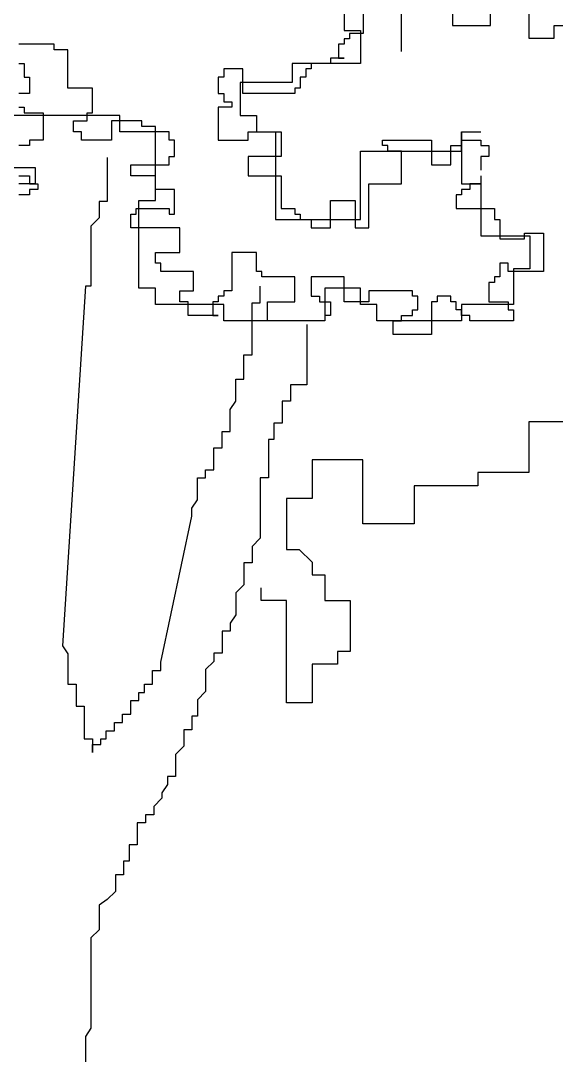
# Model space of a CAD drawing. Header units: millimetres. Extents: x 959 to 1071, y -109 to -6.
# Drawn here: x 1027.857 to 1028.397, y -77.635 to -76.591 of the extents above; entities that cross this region are included whole.
import ezdxf

# ---------------------------------------------------------------- set-up
doc = ezdxf.new("R2010")
doc.units = ezdxf.units.MM
doc.layers.add('muebless', color=90, linetype='Continuous')

# ---------------------------------------------------------------- blocks, each defined once
blk = doc.blocks.new('Arbfron2')
for points in [[(0.2777, 2.266), (0.2777, 2.2495), (0.2777, 2.2495), (0.2943, 2.2495), (0.2943, 2.2495), (0.2943, 2.2329), (0.2943, 2.2329), (0.2943, 2.2163), (0.2943, 2.2163), (0.2777, 2.2163), (0.2777, 2.2163), (0.2584, 2.2163), (0.2584, 2.2163), (0.2419, 2.2163), (0.2419, 2.2163), (0.2253, 2.2163), (0.2253, 2.2163), (0.2253, 2.197), (0.2253, 2.197), (0.2087, 2.197), (0.2087, 2.197), (0.1894, 2.197), (0.1894, 2.197), (0.1728, 2.197), (0.1728, 2.197), (0.1728, 2.1804), (0.1728, 2.1804), (0.1728, 2.1638), (0.1728, 2.1638), (0.1894, 2.1638), (0.1894, 2.1638), (0.1894, 2.1473), (0.1894, 2.1473), (0.2087, 2.1473), (0.2087, 2.1473), (0.2087, 2.1279), (0.2087, 2.1279), (0.2087, 2.1114), (0.2087, 2.1114), (0.2087, 2.0948), (0.2087, 2.0948), (0.2087, 2.0782), (0.2087, 2.0782), (0.2087, 2.0589), (0.2419, 2.0589), (0.2419, 2.0589), (0.2584, 2.0589), (0.2584, 2.0589), (0.2777, 2.0589), (0.2777, 2.0589), (0.2943, 2.0589), (0.2943, 2.0589), (0.2943, 2.0782), (0.2943, 2.0782), (0.2943, 2.0948), (0.2943, 2.0948), (0.2943, 2.1114), (0.2943, 2.1114), (0.2943, 2.1279), (0.2943, 2.1279), (0.3109, 2.1279), (0.3109, 2.1279), (0.3274, 2.1279), (0.3274, 2.1279), (0.3467, 2.1279), (0.3467, 2.1279), (0.3633, 2.1279), (0.3633, 2.1279), (0.3964, 2.1279), (0.3964, 2.1279), (0.3964, 2.1473), (0.4158, 2.1473)], [(0.2971, 2.266), (0.2971, 2.255), (0.2971, 2.255), (0.2971, 2.2467), (0.2971, 2.2467), (0.2888, 2.2467), (0.2888, 2.2467), (0.2833, 2.2467), (0.2833, 2.2467), (0.2833, 2.2412), (0.2833, 2.2412), (0.2777, 2.2412), (0.2777, 2.2412), (0.2777, 2.2357), (0.2777, 2.2357), (0.2722, 2.2357), (0.2722, 2.2357), (0.2722, 2.2301), (0.2722, 2.2301), (0.2722, 2.2218), (0.2722, 2.2218), (0.2777, 2.2218), (0.2777, 2.2218), (0.2722, 2.2218), (0.2722, 2.2218), (0.2639, 2.2218), (0.2639, 2.2163), (0.2584, 2.2163), (0.2584, 2.2163), (0.2529, 2.2163), (0.2529, 2.2163), (0.2446, 2.2163), (0.2446, 2.2108), (0.2391, 2.2108), (0.2391, 2.2108), (0.2391, 2.2025), (0.2336, 2.2025), (0.2336, 2.197), (0.2336, 2.197), (0.2336, 2.1915), (0.2336, 2.1915), (0.2281, 2.1915), (0.2281, 2.1915), (0.2281, 2.1859), (0.2281, 2.1859), (0.2142, 2.1859), (0.2142, 2.1859), (0.1949, 2.1859), (0.1949, 2.1859), (0.1756, 2.1859), (0.1756, 2.1859), (0.1756, 2.1915), (0.1756, 2.1915), (0.1756, 2.2025), (0.1756, 2.2025), (0.1756, 2.2108), (0.1756, 2.2108)], [(0.3356, 2.2284), (0.3356, 2.2801), (0.374, 2.2801), (0.374, 2.2673), (0.3872, 2.2673), (0.3872, 2.2545), (0.4256, 2.2545), (0.4256, 2.2801), (0.4644, 2.2801), (0.4644, 2.2417), (0.49, 2.2417), (0.49, 2.2545), (0.5028, 2.2545)], [(0.5156, 1.8549), (0.4644, 1.8549), (0.4644, 1.8037), (0.4128, 1.8037), (0.4128, 1.7904), (0.3484, 1.7904), (0.3484, 1.752), (0.2968, 1.752), (0.2968, 1.8165), (0.2456, 1.8165), (0.2456, 1.7776), (0.2195, 1.7776), (0.2195, 1.7259), (0.2323, 1.7259), (0.2456, 1.7131), (0.2456, 1.7003), (0.2584, 1.7003), (0.2584, 1.6747), (0.284, 1.6747), (0.284, 1.6231), (0.2712, 1.6231), (0.2712, 1.6103), (0.2456, 1.6103), (0.2456, 1.5714), (0.2195, 1.5714), (0.2195, 1.6747), (0.194, 1.6747), (0.194, 1.6875)], [(0.0431, 2.139), (0.0376, 2.139), (0.0376, 2.139), (0.0293, 2.139), (0.0293, 2.139), (0.0238, 2.139), (0.0238, 2.139), (0.0183, 2.139), (0.0183, 2.139), (0.0127, 2.139), (0.0127, 2.139), (0.0127, 2.1473), (0.0127, 2.1473), (0.0045, 2.1473), (0.0045, 2.1473), (0.0045, 2.1528), (0.0045, 2.1528), (0.0045, 2.1583), (0.0045, 2.1583), (0.0127, 2.1583), (0.0127, 2.1583), (0.0183, 2.1583), (0.0183, 2.1583), (0.0183, 2.1666), (0.0183, 2.1666), (0.0238, 2.1666), (0.0238, 2.1666), (0.0238, 2.1721), (0.0238, 2.1721), (0.0238, 2.1776), (0.0238, 2.1776), (0.0238, 2.1859), (0.0238, 2.1859), (0.0238, 2.1915), (0.0238, 2.1915), (0.0183, 2.1915), (0.0183, 2.1915), (0.0127, 2.1915), (0.0127, 2.1915), (0.0045, 2.1915), (0.0045, 2.1915), (-0.0011, 2.1915), (-0.0011, 2.1915), (-0.0011, 2.197), (-0.0011, 2.197), (-0.0011, 2.2025), (-0.0011, 2.2025), (-0.0011, 2.2108), (-0.0011, 2.2108), (-0.0011, 2.2163), (-0.0011, 2.2163), (-0.0011, 2.2218), (-0.0011, 2.2218), (-0.0011, 2.2301), (-0.0011, 2.2301), (-0.0149, 2.2301), (-0.0149, 2.2301), (-0.0149, 2.2357), (-0.0149, 2.2357), (-0.0259, 2.2357), (-0.0259, 2.2357), (-0.0314, 2.2357), (-0.0314, 2.2357), (-0.0397, 2.2357), (-0.0397, 2.2357), (-0.0452, 2.2357), (-0.0452, 2.2357), (-0.0507, 2.2357)], [(-0.0507, 2.2163), (-0.0452, 2.2163), (-0.0452, 2.2108), (-0.0452, 2.2108), (-0.0452, 2.2025), (-0.0452, 2.2025), (-0.0397, 2.2025), (-0.0397, 2.2025), (-0.0397, 2.197), (-0.0397, 2.197), (-0.0397, 2.1915), (-0.0397, 2.1915), (-0.0397, 2.1859), (-0.0507, 2.1859)], [(-0.0507, 2.1721), (-0.0452, 2.1721), (-0.0452, 2.1721), (-0.0452, 2.1666), (-0.0314, 2.1666), (-0.0314, 2.1666), (-0.0259, 2.1666), (-0.0259, 2.1666), (-0.0259, 2.1583), (-0.0259, 2.1583), (-0.0259, 2.1528), (-0.0259, 2.1528), (-0.0259, 2.1473), (-0.0259, 2.1473), (-0.0259, 2.139), (-0.0259, 2.139), (-0.0314, 2.139), (-0.0314, 2.139), (-0.0397, 2.139), (-0.0397, 2.1335), (-0.0452, 2.1335), (-0.0452, 2.1335), (-0.0507, 2.1335)], [(-0.0507, 2.1031), (-0.0452, 2.1031), (-0.0452, 2.1031), (-0.0397, 2.1031), (-0.0397, 2.1031), (-0.0397, 2.0948), (-0.0397, 2.0948), (-0.0314, 2.0948), (-0.0314, 2.0893), (-0.0397, 2.0893), (-0.0397, 2.0893), (-0.0397, 2.0837), (-0.0397, 2.0837), (-0.0452, 2.0837), (-0.0452, 2.0837), (-0.0507, 2.0837)], [(0.1756, 2.2108), (0.1701, 2.2108), (0.1701, 2.2108), (0.1646, 2.2108), (0.1646, 2.2108), (0.1563, 2.2108), (0.1563, 2.2108), (0.1563, 2.2025), (0.1563, 2.2025), (0.1508, 2.2025), (0.1508, 2.2025), (0.1508, 2.197), (0.1508, 2.197), (0.1508, 2.1915), (0.1508, 2.1915), (0.1508, 2.1859), (0.1508, 2.1859), (0.1563, 2.1859), (0.1563, 2.1859), (0.1563, 2.1776), (0.1563, 2.1776), (0.1646, 2.1776), (0.1646, 2.1776), (0.1646, 2.1721), (0.1646, 2.1721), (0.1508, 2.1721), (0.1508, 2.1721), (0.1508, 2.1666), (0.1508, 2.1666), (0.1508, 2.1583), (0.1508, 2.1583), (0.1508, 2.1528), (0.1508, 2.1528), (0.1508, 2.1473), (0.1508, 2.1473), (0.1508, 2.139), (0.1508, 2.139), (0.1563, 2.139), (0.1563, 2.139), (0.1646, 2.139), (0.1646, 2.139), (0.1701, 2.139), (0.1701, 2.139), (0.1756, 2.139), (0.1756, 2.139), (0.1811, 2.139), (0.1811, 2.139), (0.1811, 2.1473), (0.1811, 2.1473), (0.1894, 2.1473), (0.1894, 2.1473), (0.1949, 2.1473), (0.1949, 2.1473), (0.2004, 2.1473), (0.2004, 2.1473), (0.2087, 2.1473), (0.2087, 2.1473), (0.2142, 2.1473), (0.2142, 2.1473), (0.2142, 2.139), (0.2142, 2.139), (0.2142, 2.1335), (0.2142, 2.1335), (0.2142, 2.1279), (0.2142, 2.1279), (0.2142, 2.1224), (0.2142, 2.1224), (0.2087, 2.1224), (0.2087, 2.1224), (0.2004, 2.1224), (0.2004, 2.1224), (0.1949, 2.1224), (0.1949, 2.1224), (0.1894, 2.1224), (0.1894, 2.1224), (0.1811, 2.1224), (0.1811, 2.1224), (0.1811, 2.1141), (0.1811, 2.1141), (0.1811, 2.1086), (0.1811, 2.1086), (0.1811, 2.1031), (0.1811, 2.1031), (0.1894, 2.1031), (0.1894, 2.1031), (0.1949, 2.1031), (0.1949, 2.1031), (0.2004, 2.1031), (0.2004, 2.1031), (0.2087, 2.1031), (0.2087, 2.1031), (0.2142, 2.1031), (0.2142, 2.1031), (0.2142, 2.0948), (0.2142, 2.0948), (0.2142, 2.0893), (0.2142, 2.0893), (0.2142, 2.0837), (0.2142, 2.0837), (0.2142, 2.0782), (0.2142, 2.0782), (0.2142, 2.0699), (0.2142, 2.0699), (0.2198, 2.0699), (0.2198, 2.0699), (0.2281, 2.0699), (0.2281, 2.0644), (0.2336, 2.0644), (0.2336, 2.0644), (0.2336, 2.0589), (0.2336, 2.0589), (0.2391, 2.0589), (0.2391, 2.0589), (0.2446, 2.0589), (0.2446, 2.0589), (0.2446, 2.0506), (0.2446, 2.0506), (0.2529, 2.0506), (0.2529, 2.0506), (0.2584, 2.0506), (0.2584, 2.0506), (0.2639, 2.0506), (0.2639, 2.0506), (0.2639, 2.0589), (0.2639, 2.0589), (0.2639, 2.0644), (0.2639, 2.0644), (0.2639, 2.0699), (0.2639, 2.0699), (0.2639, 2.0782), (0.2639, 2.0782), (0.2722, 2.0782), (0.2722, 2.0782), (0.2777, 2.0782), (0.2777, 2.0782), (0.2833, 2.0782), (0.2833, 2.0782), (0.2888, 2.0782), (0.2888, 2.0782), (0.2888, 2.0699), (0.2888, 2.0699), (0.2888, 2.0644), (0.2888, 2.0644), (0.2888, 2.0589), (0.2888, 2.0589), (0.2888, 2.0506), (0.2888, 2.0506), (0.2971, 2.0506), (0.2971, 2.0506), (0.3026, 2.0506), (0.3026, 2.0506), (0.3026, 2.0589), (0.3026, 2.0589), (0.3026, 2.0644), (0.3026, 2.0644), (0.3026, 2.0699), (0.3026, 2.0699), (0.3026, 2.0782), (0.3026, 2.0782), (0.3026, 2.0837), (0.3026, 2.0837), (0.3026, 2.0893), (0.3026, 2.0893), (0.3026, 2.0948), (0.3026, 2.0948), (0.3081, 2.0948), (0.3081, 2.0948), (0.3164, 2.0948), (0.3164, 2.0948), (0.3219, 2.0948), (0.3219, 2.0948), (0.3274, 2.0948), (0.3274, 2.0948), (0.3357, 2.0948), (0.3357, 2.0948), (0.3357, 2.1031), (0.3357, 2.1031), (0.3357, 2.1086), (0.3357, 2.1086), (0.3357, 2.1141), (0.3357, 2.1141), (0.3357, 2.1279), (0.3219, 2.1279), (0.3219, 2.1279), (0.3219, 2.1335), (0.3219, 2.1335), (0.3164, 2.1335), (0.3164, 2.1335), (0.3164, 2.139), (0.3164, 2.139), (0.3219, 2.139), (0.3219, 2.139), (0.3467, 2.139), (0.3467, 2.139), (0.3523, 2.139), (0.3523, 2.139), (0.3606, 2.139), (0.3606, 2.139), (0.3661, 2.139), (0.3661, 2.139), (0.3661, 2.1335), (0.3661, 2.1335), (0.3661, 2.1279), (0.3661, 2.1279), (0.3661, 2.1224), (0.3661, 2.1224), (0.3661, 2.1141), (0.3661, 2.1141), (0.3716, 2.1141), (0.3716, 2.1141), (0.3799, 2.1141), (0.3799, 2.1141), (0.3854, 2.1141), (0.3854, 2.1141), (0.3854, 2.1224), (0.3854, 2.1224), (0.3854, 2.1279), (0.3854, 2.1279), (0.3854, 2.1335), (0.3854, 2.1335), (0.3909, 2.1335), (0.3909, 2.1335), (0.3964, 2.1335), (0.3964, 2.1335), (0.3964, 2.139), (0.3964, 2.139), (0.4047, 2.139), (0.4047, 2.139), (0.4102, 2.139), (0.4102, 2.139), (0.4158, 2.139), (0.4158, 2.139), (0.4158, 2.1335), (0.4158, 2.1335), (0.424, 2.1335), (0.424, 2.1335), (0.424, 2.1279), (0.424, 2.1279), (0.424, 2.1224), (0.424, 2.1224), (0.4158, 2.1224), (0.4158, 2.1224), (0.4158, 2.1141), (0.4158, 2.1141), (0.4158, 2.1086), (0.4158, 2.1086)], [(0.3964, 2.1473), (0.3964, 2.1279), (0.3964, 2.1279), (0.3964, 2.1114), (0.3964, 2.1114), (0.3964, 2.0948), (0.3964, 2.0948), (0.4158, 2.0948), (0.4158, 2.0589), (0.4158, 2.0589), (0.4158, 2.0423), (0.4158, 2.0423), (0.4323, 2.0423), (0.4323, 2.0423), (0.4489, 2.0423), (0.4489, 2.0423), (0.4654, 2.0423), (0.4654, 2.0423), (0.4654, 2.0257), (0.4654, 2.0257), (0.4654, 2.0092), (0.4654, 2.0092), (0.4489, 2.0092), (0.4489, 2.0092), (0.4489, 1.9898), (0.4489, 1.9898), (0.4489, 1.9732), (0.4158, 1.9732), (0.4158, 1.9732), (0.3964, 1.9732), (0.3964, 1.9732), (0.3964, 1.9567), (0.3964, 1.9567), (0.3799, 1.9567), (0.3799, 1.9567), (0.3633, 1.9567), (0.3633, 1.9567), (0.3467, 1.9567), (0.3467, 1.9567), (0.3274, 1.9567), (0.3274, 1.9567), (0.3109, 1.9567), (0.3109, 1.9567), (0.3109, 1.9732), (0.3109, 1.9732), (0.2943, 1.9732), (0.2943, 1.9732), (0.2943, 1.9898), (0.2943, 1.9898), (0.2777, 1.9898), (0.2777, 1.9898), (0.2584, 1.9898), (0.2584, 1.9898), (0.2584, 1.9732), (0.2584, 1.9732), (0.2584, 1.9567), (0.2253, 1.9567), (0.2253, 1.9567), (0.2087, 1.9567), (0.2087, 1.9567), (0.1894, 1.9567), (0.1894, 1.9567), (0.1728, 1.9567), (0.1728, 1.9567), (0.1563, 1.9567), (0.1563, 1.9567), (0.1563, 1.9732), (0.1563, 1.9732), (0.1397, 1.9732), (0.1397, 1.9732), (0.1204, 1.9732), (0.1204, 1.9732), (0.1038, 1.9732), (0.1038, 1.9732), (0.0873, 1.9732), (0.0873, 1.9732), (0.0873, 1.9898), (0.0873, 1.9898), (0.0707, 1.9898), (0.0707, 1.9898), (0.0707, 2.0092), (0.0707, 2.0092), (0.0707, 2.0257), (0.0707, 2.0257), (0.0707, 2.0423), (0.0707, 2.0423), (0.0707, 2.0589), (0.0707, 2.0589), (0.0707, 2.0782), (0.0707, 2.0782), (0.0873, 2.0782), (0.0873, 2.0782), (0.0873, 2.0948), (0.0873, 2.0948), (0.0873, 2.1114), (0.0873, 2.1114), (0.0873, 2.1279), (0.0873, 2.1279), (0.0873, 2.1473), (0.0514, 2.1473), (0.0514, 2.1473), (0.0514, 2.1638), (0.0183, 2.1638), (0.0183, 2.1638), (0.0017, 2.1638), (0.0017, 2.1638), (-0.0176, 2.1638), (-0.0176, 2.1638), (-0.0342, 2.1638), (-0.0342, 2.1638), (-0.0673, 2.1638)], [(-0.0673, 2.1114), (-0.0342, 2.1114), (-0.0342, 2.1114), (-0.0342, 2.0948), (-0.0342, 2.0948), (-0.0507, 2.0948)], [(0.2281, 1.9567), (0.2198, 1.9567), (0.2198, 1.9567), (0.2142, 1.9567), (0.2142, 1.9567), (0.2087, 1.9567), (0.2087, 1.9567), (0.2004, 1.9567), (0.2004, 1.9567), (0.2004, 1.9622), (0.2004, 1.9622), (0.2004, 1.9677), (0.2004, 1.9677), (0.2004, 1.976), (0.2004, 1.976), (0.2087, 1.976), (0.2087, 1.976), (0.2142, 1.976), (0.2142, 1.976), (0.2198, 1.976), (0.2198, 1.976), (0.2281, 1.976), (0.2281, 1.976), (0.2281, 1.9815), (0.2281, 1.9815), (0.2281, 1.9871), (0.2281, 1.9871), (0.2281, 1.9953), (0.2281, 1.9953), (0.2281, 2.0009), (0.2281, 2.0009), (0.2198, 2.0009), (0.2198, 2.0009), (0.2142, 2.0009), (0.2142, 2.0009), (0.2087, 2.0009), (0.2087, 2.0009), (0.2004, 2.0009), (0.2004, 2.0009), (0.1949, 2.0009), (0.1949, 2.0009), (0.1949, 2.0064), (0.1949, 2.0064), (0.1894, 2.0064), (0.1894, 2.0064), (0.1894, 2.0147), (0.1894, 2.0147), (0.1894, 2.0202), (0.1894, 2.0202), (0.1894, 2.0257), (0.1894, 2.0257), (0.1811, 2.0257), (0.1811, 2.0257), (0.1756, 2.0257), (0.1756, 2.0257), (0.1701, 2.0257), (0.1701, 2.0257), (0.1646, 2.0257), (0.1646, 2.0257), (0.1646, 2.0202), (0.1646, 2.0202), (0.1646, 2.0147), (0.1646, 2.0147), (0.1646, 2.0064), (0.1646, 2.0064), (0.1646, 2.0009), (0.1646, 2.0009), (0.1646, 1.9953), (0.1646, 1.9953), (0.1646, 1.9871), (0.1646, 1.9871), (0.1563, 1.9871), (0.1563, 1.9871), (0.1563, 1.9815), (0.1563, 1.9815), (0.1508, 1.9815), (0.1508, 1.9815), (0.1508, 1.976), (0.1452, 1.976), (0.1452, 1.9677), (0.1452, 1.9677), (0.1452, 1.9622), (0.1452, 1.9622), (0.1508, 1.9622), (0.1508, 1.9622), (0.1452, 1.9622), (0.1452, 1.9622), (0.137, 1.9622), (0.137, 1.9622), (0.1314, 1.9622), (0.1314, 1.9622), (0.1259, 1.9622), (0.1259, 1.9622), (0.1204, 1.9622), (0.1204, 1.9622), (0.1204, 1.9677), (0.1204, 1.9677), (0.1204, 1.976), (0.1121, 1.976), (0.1121, 1.9815), (0.1121, 1.9815), (0.1121, 1.9871), (0.1121, 1.9871), (0.1204, 1.9871), (0.1204, 1.9871), (0.1259, 1.9871), (0.1259, 1.9871), (0.1259, 1.9953), (0.1259, 1.9953), (0.1259, 2.0009), (0.1259, 2.0009), (0.1259, 2.0064), (0.1121, 2.0064), (0.1121, 2.0064), (0.1066, 2.0064), (0.1066, 2.0064), (0.1011, 2.0064), (0.1011, 2.0064), (0.0928, 2.0064), (0.0928, 2.0064), (0.0928, 2.0147), (0.0928, 2.0147), (0.0873, 2.0147), (0.0873, 2.0147), (0.0873, 2.0202), (0.0873, 2.0202), (0.0873, 2.0257), (0.0873, 2.0257), (0.0928, 2.0257), (0.0928, 2.0257), (0.1011, 2.0257), (0.1011, 2.0257), (0.1066, 2.0257), (0.1066, 2.0257), (0.1121, 2.0257), (0.1121, 2.0257), (0.1121, 2.0313), (0.1121, 2.0313), (0.1121, 2.0395), (0.1121, 2.0395), (0.1121, 2.0451), (0.1121, 2.0451), (0.1121, 2.0506), (0.1121, 2.0506), (0.1066, 2.0506), (0.1066, 2.0506), (0.1011, 2.0506), (0.1011, 2.0506), (0.0928, 2.0506), (0.0928, 2.0506), (0.0873, 2.0506), (0.0873, 2.0506), (0.0818, 2.0506), (0.0818, 2.0506), (0.0735, 2.0506), (0.0735, 2.0506), (0.0679, 2.0506), (0.0679, 2.0506), (0.0624, 2.0506), (0.0624, 2.0506), (0.0624, 2.0589), (0.0624, 2.0589), (0.0624, 2.0644), (0.0624, 2.0644), (0.0679, 2.0644), (0.0679, 2.0644), (0.0679, 2.0699), (0.0679, 2.0699), (0.0735, 2.0699), (0.0735, 2.0699), (0.0818, 2.0699), (0.0818, 2.0699), (0.0873, 2.0699), (0.0873, 2.0699), (0.0928, 2.0699), (0.0928, 2.0699), (0.1011, 2.0699), (0.1011, 2.0644), (0.1066, 2.0644), (0.1066, 2.0644), (0.1066, 2.0699), (0.1066, 2.0699), (0.1066, 2.0782), (0.1066, 2.0782), (0.1066, 2.0837), (0.1066, 2.0837), (0.1066, 2.0893), (0.1066, 2.0893), (0.1011, 2.0893), (0.1011, 2.0893), (0.0928, 2.0893), (0.0928, 2.0893), (0.0873, 2.0893), (0.0873, 2.0893), (0.0873, 2.0948), (0.0873, 2.0948), (0.0873, 2.1031), (0.0873, 2.1031), (0.0818, 2.1031), (0.0818, 2.1031), (0.0735, 2.1031), (0.0735, 2.1031), (0.0679, 2.1031), (0.0679, 2.1031), (0.0624, 2.1031), (0.0624, 2.1031), (0.0624, 2.1086), (0.0624, 2.1086), (0.0624, 2.1141), (0.0624, 2.1141), (0.0679, 2.1141), (0.0679, 2.1141), (0.0735, 2.1141), (0.0735, 2.1141), (0.0818, 2.1141), (0.0818, 2.1141), (0.0873, 2.1141), (0.0873, 2.1141), (0.0928, 2.1141), (0.0928, 2.1141), (0.1011, 2.1141), (0.1011, 2.1141), (0.1011, 2.1224), (0.1011, 2.1224), (0.1066, 2.1224), (0.1066, 2.1224), (0.1066, 2.1279), (0.1066, 2.1279), (0.1066, 2.1335), (0.1066, 2.1335), (0.1066, 2.139), (0.1066, 2.139), (0.1011, 2.139), (0.1011, 2.139), (0.1011, 2.1473), (0.0873, 2.1473), (0.0873, 2.1473), (0.0873, 2.1528), (0.0873, 2.1528), (0.0818, 2.1528), (0.0818, 2.1528), (0.0735, 2.1528), (0.0735, 2.1583), (0.0679, 2.1583), (0.0679, 2.1583), (0.0624, 2.1583), (0.0624, 2.1583), (0.0569, 2.1583), (0.0569, 2.1583), (0.0431, 2.1583), (0.0431, 2.1473), (0.0431, 2.1473), (0.0431, 2.139), (0.0431, 2.139)], [(0.0386, 2.1214), (0.0386, 2.0772), (0.0304, 2.0772), (0.0304, 2.0606), (0.0221, 2.0523), (0.0221, 1.9916), (0.0166, 1.9916), (-0.0066, 1.6289), (-0.0011, 1.6206), (-0.0011, 1.5902), (0.0072, 1.5902), (0.0072, 1.5681), (0.0155, 1.5681), (0.0155, 1.535), (0.0238, 1.535), (0.0238, 1.5212), (0.0238, 1.5294), (0.0321, 1.5294), (0.0321, 1.535), (0.0376, 1.535), (0.0376, 1.5432), (0.0459, 1.5432), (0.0459, 1.5515), (0.0542, 1.5515), (0.0542, 1.5598), (0.0624, 1.5598), (0.0624, 1.5736), (0.0707, 1.5736), (0.0707, 1.5819), (0.0762, 1.5819), (0.0762, 1.5902), (0.0845, 1.5902), (0.0845, 1.604), (0.0928, 1.604), (0.0928, 1.6123), (0.1242, 1.7595), (0.1242, 1.7678), (0.1297, 1.7761), (0.1297, 1.7982), (0.138, 1.7982), (0.138, 1.8065), (0.1463, 1.8065), (0.1463, 1.8286), (0.1546, 1.8286), (0.1546, 1.8452), (0.1629, 1.8452), (0.1629, 1.8673), (0.1684, 1.8756), (0.1684, 1.8977), (0.1767, 1.8977), (0.1767, 1.9225), (0.1849, 1.9225), (0.1849, 1.975), (0.1932, 1.975), (0.1932, 1.9916)], [(0.4158, 2.1031), (0.4158, 2.0948), (0.4158, 2.0948), (0.4047, 2.0948), (0.4047, 2.0948), (0.4047, 2.0893), (0.4047, 2.0893), (0.3964, 2.0893), (0.3964, 2.0893), (0.3964, 2.0837), (0.3909, 2.0837), (0.3909, 2.0782), (0.3909, 2.0782), (0.3909, 2.0699), (0.3909, 2.0699), (0.3964, 2.0699), (0.3964, 2.0699), (0.4047, 2.0699), (0.4047, 2.0699), (0.4102, 2.0699), (0.4102, 2.0699), (0.4158, 2.0699), (0.4158, 2.0699), (0.424, 2.0699), (0.424, 2.0699), (0.4296, 2.0699), (0.4296, 2.0699), (0.4296, 2.0644), (0.4296, 2.0644), (0.4296, 2.0589), (0.4351, 2.0589), (0.4351, 2.0506), (0.4351, 2.0506), (0.4351, 2.0451), (0.4351, 2.0451), (0.4351, 2.0395), (0.4351, 2.0395), (0.4434, 2.0395), (0.4434, 2.0395), (0.4489, 2.0395), (0.4489, 2.0395), (0.4544, 2.0395), (0.4544, 2.0395), (0.4599, 2.0395), (0.4599, 2.0395), (0.4599, 2.0451), (0.4599, 2.0451), (0.4682, 2.0451), (0.4682, 2.0451), (0.4737, 2.0451), (0.4737, 2.0451), (0.4792, 2.0451), (0.4792, 2.0451), (0.4792, 2.0395), (0.4792, 2.0395), (0.4792, 2.0313), (0.4792, 2.0313), (0.4792, 2.0257), (0.4792, 2.0257), (0.4792, 2.0202), (0.4792, 2.0202), (0.4792, 2.0147), (0.4792, 2.0147), (0.4792, 2.0064), (0.4792, 2.0064), (0.4737, 2.0064), (0.4737, 2.0064), (0.4682, 2.0064), (0.4682, 2.0064), (0.4599, 2.0064), (0.4599, 2.0064), (0.4544, 2.0064), (0.4544, 2.0064), (0.4489, 2.0064), (0.4489, 2.0064), (0.4434, 2.0064), (0.4434, 2.0064), (0.4434, 2.0147), (0.4434, 2.0147), (0.4351, 2.0147), (0.4351, 2.0147), (0.4351, 2.0064), (0.4351, 2.0064), (0.4351, 2.0009), (0.4296, 2.0009), (0.4296, 1.9953), (0.424, 1.9953), (0.424, 1.9871), (0.424, 1.9871), (0.424, 1.9815), (0.424, 1.9815), (0.424, 1.976), (0.424, 1.976), (0.4296, 1.976), (0.4296, 1.976), (0.4351, 1.976), (0.4351, 1.976), (0.4434, 1.976), (0.4434, 1.976), (0.4434, 1.9677), (0.4434, 1.9677), (0.4489, 1.9677), (0.4489, 1.9677), (0.4489, 1.9622), (0.4489, 1.9622), (0.4489, 1.9567), (0.4489, 1.9567), (0.4434, 1.9567), (0.4434, 1.9567), (0.4351, 1.9567), (0.4351, 1.9567), (0.4296, 1.9567), (0.4296, 1.9567), (0.424, 1.9567), (0.424, 1.9567), (0.4158, 1.9567), (0.4158, 1.9567), (0.4102, 1.9567), (0.4102, 1.9567), (0.4047, 1.9567), (0.4047, 1.9567), (0.4047, 1.9622), (0.4047, 1.9622), (0.3964, 1.9622), (0.3964, 1.9677), (0.3909, 1.9677), (0.3909, 1.9677), (0.3909, 1.976), (0.3909, 1.976), (0.3854, 1.976), (0.3854, 1.976), (0.3854, 1.9815), (0.3854, 1.9815), (0.3799, 1.9815), (0.3799, 1.9815), (0.3716, 1.9815), (0.3716, 1.9815), (0.3716, 1.976), (0.3716, 1.976), (0.3661, 1.976), (0.3661, 1.976), (0.3661, 1.9677), (0.3661, 1.9677), (0.3661, 1.9622), (0.3661, 1.9622), (0.3661, 1.9567), (0.3661, 1.9567), (0.3661, 1.9511), (0.3661, 1.9511), (0.3661, 1.9429), (0.3661, 1.9429), (0.3606, 1.9429), (0.3606, 1.9429), (0.3523, 1.9429), (0.3523, 1.9429), (0.3467, 1.9429), (0.3467, 1.9429), (0.3412, 1.9429), (0.3412, 1.9429), (0.3357, 1.9429), (0.3357, 1.9429), (0.3274, 1.9429), (0.3274, 1.9429), (0.3274, 1.9511), (0.3274, 1.9511), (0.3274, 1.9567), (0.3274, 1.9567), (0.3357, 1.9567), (0.3357, 1.9567), (0.3357, 1.9622), (0.3357, 1.9622), (0.3412, 1.9622), (0.3412, 1.9622), (0.3467, 1.9622), (0.3467, 1.9622), (0.3467, 1.9677), (0.3467, 1.9677), (0.3523, 1.9677), (0.3523, 1.9677), (0.3523, 1.976), (0.3523, 1.976), (0.3523, 1.9815), (0.3523, 1.9815), (0.3467, 1.9815), (0.3467, 1.9815), (0.3467, 1.9871), (0.3467, 1.9871), (0.3357, 1.9871), (0.3357, 1.9871), (0.3274, 1.9871), (0.3274, 1.9871), (0.3219, 1.9871), (0.3219, 1.9871), (0.3164, 1.9871), (0.3164, 1.9871), (0.3081, 1.9871), (0.3081, 1.9871), (0.3026, 1.9871), (0.3026, 1.9871), (0.3026, 1.9815), (0.3026, 1.9815), (0.3026, 1.976), (0.3026, 1.976), (0.2971, 1.976), (0.2971, 1.976), (0.2888, 1.976), (0.2888, 1.976), (0.2833, 1.976), (0.2833, 1.976), (0.2777, 1.976), (0.2777, 1.976), (0.2777, 1.9815), (0.2777, 1.9815), (0.2777, 1.9871), (0.2777, 1.9871), (0.2777, 1.9953), (0.2777, 1.9953), (0.2777, 2.0009), (0.2777, 2.0009), (0.2722, 2.0009), (0.2722, 2.0009), (0.2639, 2.0009), (0.2639, 2.0009), (0.2584, 2.0009), (0.2584, 2.0009), (0.2529, 2.0009), (0.2529, 2.0009), (0.2446, 2.0009), (0.2446, 2.0009), (0.2446, 1.9953), (0.2446, 1.9953), (0.2446, 1.9871), (0.2446, 1.9871), (0.2446, 1.9815), (0.2446, 1.9815), (0.2529, 1.9815), (0.2529, 1.9815), (0.2529, 1.976), (0.2639, 1.976), (0.2639, 1.976), (0.2639, 1.9677), (0.2639, 1.9677), (0.2639, 1.9622), (0.2639, 1.9622), (0.2584, 1.9622), (0.2584, 1.9622), (0.2584, 1.9567), (0.2584, 1.9567), (0.2529, 1.9567), (0.2529, 1.9567), (0.2336, 1.9567), (0.2336, 1.9567), (0.2281, 1.9567), (0.2281, 1.9567)], [(0.2402, 1.9529), (0.2402, 1.8921), (0.2236, 1.8921), (0.2236, 1.8756), (0.2153, 1.8756), (0.2153, 1.8535), (0.207, 1.8535), (0.207, 1.8369), (0.2015, 1.8369), (0.2015, 1.7982), (0.1932, 1.7982), (0.1932, 1.7374), (0.1849, 1.7292), (0.1849, 1.7126), (0.1767, 1.7126), (0.1767, 1.6905), (0.1684, 1.6822), (0.1684, 1.6601), (0.1629, 1.6518), (0.1629, 1.6435), (0.1546, 1.6435), (0.1546, 1.6214), (0.1463, 1.6214), (0.1463, 1.6131), (0.138, 1.6049), (0.138, 1.5828), (0.1297, 1.5745), (0.1297, 1.5579), (0.1242, 1.5579), (0.1242, 1.5441), (0.1159, 1.5441), (0.1159, 1.5275), (0.1077, 1.5192), (0.1077, 1.4971), (0.0994, 1.4971), (0.0994, 1.4888), (0.0939, 1.4806), (0.0939, 1.475), (0.0856, 1.4667), (0.0856, 1.4585), (0.0773, 1.4585), (0.0773, 1.4502), (0.069, 1.4502), (0.069, 1.4281), (0.0607, 1.4281), (0.0607, 1.4115), (0.0552, 1.4115), (0.0552, 1.3977), (0.0469, 1.3977), (0.0469, 1.3811), (0.0386, 1.3728), (0.0304, 1.3673), (0.0304, 1.3424), (0.0221, 1.3342), (0.0221, 1.243), (0.0166, 1.2347), (0.0166, 1.196)]]:
    blk.add_lwpolyline(points)

msp = doc.modelspace()

# ---------------------------------------------------------------- block references
at = {"layer": 'muebless'}
msp.add_blockref('Arbfron2', (1027.9052, -78.8504), dxfattribs=at)

doc.saveas('drawing.dxf')
